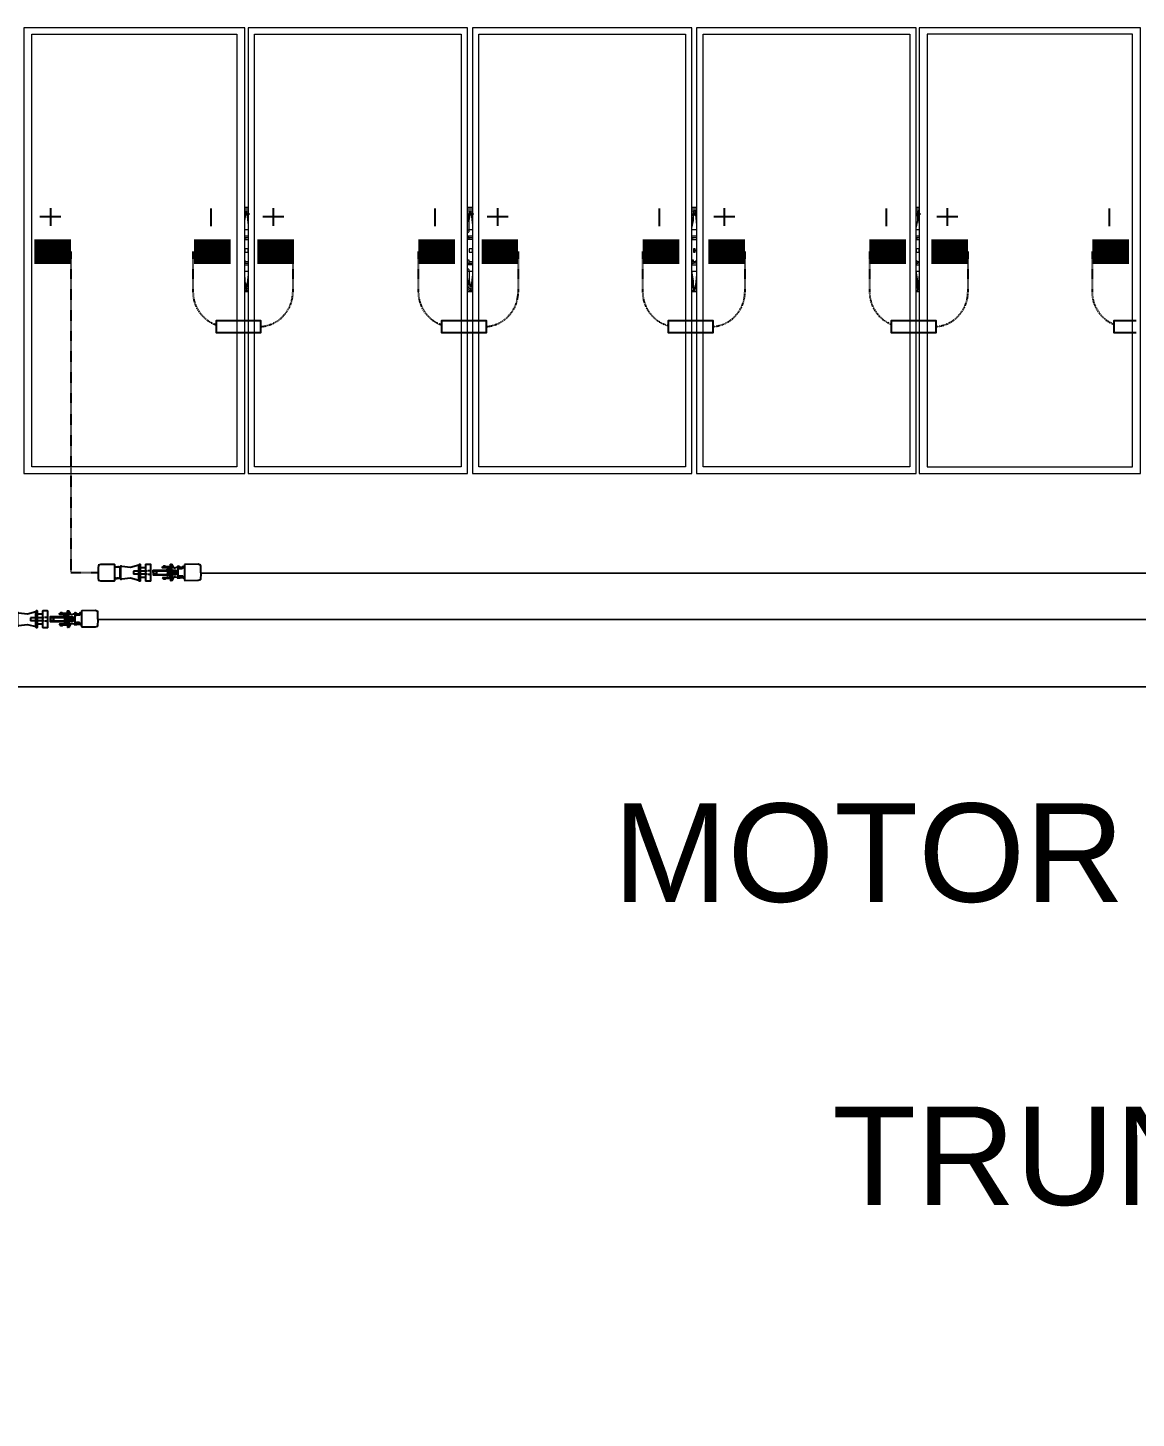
# Model space of a CAD drawing. Header units: feet. Extents: x -9903 to 12307, y -41 to 4121.
# Drawn here: x 1321.9 to 1547.2, y 3472.6 to 3755.2 of the extents above; entities that cross this region are included whole.
import ezdxf
from ezdxf import colors
from ezdxf.entities.mleader import LeaderData, LeaderLine
from ezdxf.lldxf.tags import DXFTag
from ezdxf.math import Vec2, Vec3

# ---------------------------------------------------------------- set-up
doc = ezdxf.new("R2010")
doc.units = ezdxf.units.FT
doc.header["$MEASUREMENT"] = 0
doc.linetypes.add('HIDDEN', pattern=[0.375, 0.25, -0.125])
for name, color, linetype in [('E-HARN-COMP', 8, 'Continuous'), ('E-TRNK-CABL-NEG', 6, 'HIDDEN'), ('E-TRUNK-CABLE-POS', 6, 'HIDDEN'), ('G-ANNO-TEXT', 1, 'Continuous'), ('Polarity-Text', 7, 'Continuous'), ('PV-DC-CABL-UG+', 5, 'DC+'), ('PV-DC-CABL-UG-', 10, 'DC-')]:
    doc.layers.add(name, color=color, linetype=linetype)
doc.styles.add('NEI-A', font='arial.ttf')
tags = doc.linetypes.add('DC+', pattern='A,0.176989,-0.049113,["DC+",NEI-A,S=0.1,R=0,X=0,Y=-0.05],-0.049113,-0.250887,0.176989', length=0.703091).pattern_tags.tags
tags[6] = DXFTag(74, 10)
tags = doc.linetypes.add('DC-', pattern='A,0.176989,-0.049113,["DC-",NEI-A,S=0.1,R=0,X=0,Y=-0.05],-0.049113,-0.250887,0.176989', length=0.703091).pattern_tags.tags
tags[6] = DXFTag(74, 10)

# ---------------------------------------------------------------- blocks, each defined once
blk = doc.blocks.new('A$C4742fff2')
at = {"lineweight": 5}
for points in [[(6.4864, 0.4666), (6.2547, 0.4666), (6.2547, 0), (6.4864, 0)], [(6.7197, 0.4666), (6.4897, 0.4666), (6.4897, 0), (6.7197, 0)], [(6.9547, 0.4666), (6.7247, 0.4666), (6.7247, 0), (6.9547, 0)], [(6.9597, 0), (7.1897, 0), (7.1897, 0.4666), (6.9597, 0.4666)], [(7.193, 0), (7.4247, 0), (7.4247, 0.4666), (7.193, 0.4666)], [(6.2631, 0.46), (6.4781, 0.46), (6.4781, 0.0067), (6.2631, 0.0067)], [(6.4964, 0.46), (6.7131, 0.46), (6.7131, 0.0067), (6.4964, 0.0067)], [(6.7314, 0.46), (6.9481, 0.46), (6.9481, 0.0067), (6.7314, 0.0067)], [(6.9664, 0.46), (7.183, 0.46), (7.183, 0.0067), (6.9664, 0.0067)], [(7.4164, 0.0067), (7.4164, 0.46), (7.2014, 0.46), (7.2014, 0.0067)], [(6.4881, 0.235), (6.4864, 0.235), (6.4864, 0.2317), (6.4897, 0.2317), (6.4897, 0.2333), (6.4897, 0.235)], [(6.7231, 0.235), (6.7214, 0.235), (6.7214, 0.2317), (6.7247, 0.2317), (6.7247, 0.2333), (6.7247, 0.235)], [(6.9581, 0.235), (6.9564, 0.235), (6.9564, 0.2317), (6.9581, 0.2317), (6.9581, 0.2333), (6.9597, 0.2333), (6.9581, 0.2333)], [(7.1914, 0.235), (7.1897, 0.235), (7.1897, 0.2317), (7.193, 0.2317), (7.193, 0.2333), (7.193, 0.235)]]:
    blk.add_lwpolyline(points, close=True, dxfattribs=at)
for points in [[(6.4897, 0.2783), (6.4864, 0.2783)], [(6.7247, 0.2783), (6.7197, 0.2783)], [(6.9597, 0.2783), (6.9547, 0.2783)], [(7.193, 0.2783), (7.1897, 0.2783)], [(6.4864, 0.27), (6.4864, 0.2717), (6.4864, 0.2733), (6.4881, 0.2733), (6.4881, 0.275), (6.4897, 0.275)], [(6.4881, 0.255), (6.4864, 0.255), (6.4864, 0.265), (6.4881, 0.275)], [(6.4881, 0.27), (6.4881, 0.2733)], [(6.7197, 0.255), (6.7214, 0.255), (6.7214, 0.265), (6.7231, 0.275)], [(6.7214, 0.27), (6.7214, 0.2717), (6.7214, 0.2733), (6.7231, 0.275), (6.7247, 0.275)], [(6.7231, 0.27), (6.7231, 0.2733)], [(6.9597, 0.275), (6.9581, 0.275), (6.9564, 0.275), (6.9564, 0.2717), (6.9547, 0.27)], [(6.9564, 0.255), (6.9547, 0.255), (6.9547, 0.2567), (6.9564, 0.265), (6.9564, 0.275), (6.9581, 0.275)], [(6.9581, 0.27), (6.9581, 0.2733)], [(7.1914, 0.255), (7.1897, 0.255), (7.1897, 0.2567), (7.1914, 0.265), (7.1914, 0.275), (7.193, 0.275), (7.1914, 0.275), (7.1914, 0.2733), (7.1897, 0.2717), (7.1897, 0.27)], [(7.193, 0.27), (7.193, 0.2733)], [(6.4881, 0.2483), (6.4864, 0.2483), (6.4864, 0.255)], [(6.4897, 0.2483), (6.4864, 0.2483)], [(6.7247, 0.2483), (6.7214, 0.2483), (6.7197, 0.2483), (6.7197, 0.2517), (6.7214, 0.2533), (6.7214, 0.255)], [(6.7197, 0.2483), (6.7214, 0.2483)], [(6.9564, 0.2483), (6.9547, 0.2483), (6.9547, 0.255)], [(6.9597, 0.2483), (6.9547, 0.2483)], [(7.1914, 0.2483), (7.1897, 0.2483), (7.1897, 0.255)], [(7.193, 0.2483), (7.1897, 0.2483)], [(6.4897, 0.2467), (6.4864, 0.2467), (6.4881, 0.2467)], [(6.4864, 0.2467), (6.4864, 0.245), (6.4897, 0.245)], [(6.7247, 0.2467), (6.7214, 0.2467), (6.7197, 0.2467)], [(6.7247, 0.245), (6.7214, 0.245), (6.7197, 0.245)], [(6.7214, 0.245), (6.7214, 0.2467)], [(6.9597, 0.2467), (6.9547, 0.2467), (6.9564, 0.2467)], [(6.9547, 0.2467), (6.9547, 0.245), (6.9597, 0.245)], [(7.193, 0.2467), (7.1897, 0.2467), (7.1914, 0.2467)], [(7.1897, 0.2467), (7.1897, 0.245), (7.193, 0.245)], [(6.4897, 0.2233), (6.4897, 0.2217), (6.4864, 0.2217), (6.4864, 0.2233), (6.4864, 0.22)], [(6.4897, 0.1933), (6.4881, 0.1933), (6.4881, 0.195), (6.4864, 0.2017), (6.4864, 0.2117), (6.4864, 0.2183), (6.4864, 0.22), (6.4897, 0.22)], [(6.7247, 0.2233), (6.7247, 0.2217), (6.7214, 0.2217), (6.7214, 0.2233), (6.7197, 0.2233)], [(6.7214, 0.2117), (6.7214, 0.2133), (6.7197, 0.215), (6.7197, 0.2183), (6.7197, 0.22), (6.7214, 0.22), (6.7247, 0.22)], [(6.7214, 0.22), (6.7214, 0.2233)], [(6.9597, 0.2233), (6.9581, 0.2217), (6.9564, 0.2217), (6.9564, 0.2233), (6.9547, 0.2233), (6.9547, 0.22), (6.9547, 0.2183)], [(6.9597, 0.22), (6.9547, 0.22), (6.9564, 0.22)], [(7.193, 0.2233), (7.193, 0.2217), (7.1914, 0.2217), (7.1897, 0.2233), (7.1897, 0.22), (7.1897, 0.2183)], [(7.193, 0.22), (7.1897, 0.22), (7.1914, 0.22)], [(6.4864, 0.2183), (6.4897, 0.2183)], [(6.7247, 0.2183), (6.7214, 0.2183), (6.7197, 0.2183)], [(6.7197, 0.2117), (6.7214, 0.2117), (6.7214, 0.2017), (6.7231, 0.195), (6.7231, 0.1933), (6.7247, 0.1933)], [(6.9581, 0.1933), (6.9564, 0.1933), (6.9564, 0.2017), (6.9547, 0.2117), (6.9547, 0.2183), (6.9597, 0.2183)], [(7.1897, 0.1983), (7.1897, 0.195), (7.1914, 0.1933), (7.1914, 0.1917), (7.1914, 0.1933), (7.1914, 0.2017), (7.1897, 0.2117), (7.1897, 0.2183), (7.193, 0.2183)], [(6.4881, 0.1917), (6.4881, 0.1933), (6.4864, 0.1933), (6.4864, 0.195), (6.4864, 0.1983)], [(6.4897, 0.19), (6.4864, 0.19)], [(6.4881, 0.1967), (6.4881, 0.1933), (6.4881, 0.1917), (6.4897, 0.1917)], [(6.7247, 0.19), (6.7197, 0.19)], [(6.7231, 0.1917), (6.7231, 0.1933), (6.7214, 0.1933), (6.7214, 0.195), (6.7214, 0.1983)], [(6.7231, 0.1967), (6.7231, 0.1933), (6.7231, 0.1917), (6.7247, 0.1917)], [(6.9547, 0.1983), (6.9564, 0.195), (6.9564, 0.1917), (6.9581, 0.1917), (6.9581, 0.1933), (6.9581, 0.1967)], [(6.9597, 0.19), (6.9547, 0.19)], [(7.193, 0.19), (7.1897, 0.19)], [(7.1914, 0.1933), (7.193, 0.1933), (7.193, 0.1967)]]:
    blk.add_lwpolyline(points, dxfattribs=at)
at = {"color": 8, "lineweight": 5, "true_color": 0x808080}
for points in [[(6.4897, 0.2767), (6.4864, 0.2767)], [(6.4864, 0.2733), (6.4864, 0.275), (6.4881, 0.275), (6.4897, 0.26)], [(6.4864, 0.2633), (6.4864, 0.2717), (6.4881, 0.2717)], [(6.4864, 0.2667), (6.4864, 0.27)], [(6.4881, 0.2733), (6.4881, 0.2733)], [(6.4897, 0.2717), (6.4897, 0.27), (6.4897, 0.2717), (6.4914, 0.2717)], [(6.7247, 0.2767), (6.7197, 0.2767)], [(6.7197, 0.2733), (6.7197, 0.275), (6.7231, 0.275), (6.7247, 0.26)], [(6.7197, 0.2717), (6.7214, 0.2717), (6.7214, 0.27), (6.7197, 0.2633)], [(6.7197, 0.2667), (6.7197, 0.2683), (6.7214, 0.27), (6.7197, 0.27)], [(6.7231, 0.2733), (6.7231, 0.2733)], [(6.7247, 0.2717), (6.7247, 0.27), (6.7247, 0.2717), (6.7264, 0.2717)], [(6.9597, 0.2767), (6.9547, 0.2767)], [(6.9547, 0.2733), (6.9547, 0.275), (6.9564, 0.275)], [(6.9547, 0.2717), (6.9564, 0.2717), (6.9564, 0.27), (6.9547, 0.2633)], [(6.9547, 0.2667), (6.9547, 0.27), (6.9564, 0.27)], [(6.9581, 0.275), (6.9597, 0.26)], [(6.9581, 0.2733), (6.9581, 0.2733)], [(6.9597, 0.2717), (6.9597, 0.2717)], [(7.193, 0.2767), (7.1897, 0.2767)], [(7.1897, 0.2733), (7.1897, 0.275), (7.1914, 0.275), (7.193, 0.26)], [(7.1897, 0.2633), (7.1897, 0.2717), (7.1914, 0.2717)], [(7.1897, 0.2667), (7.1897, 0.27), (7.1914, 0.27)], [(7.193, 0.2733), (7.193, 0.2733)], [(7.193, 0.2717), (7.193, 0.27), (7.193, 0.2717), (7.1947, 0.2717)], [(6.4897, 0.255), (6.4864, 0.255)], [(6.7247, 0.255), (6.7214, 0.255)], [(6.9597, 0.255), (6.9547, 0.255)], [(7.193, 0.255), (7.1897, 0.255)], [(6.4864, 0.2117), (6.4897, 0.2117)], [(6.4864, 0.205), (6.4864, 0.195), (6.4881, 0.195)], [(6.4897, 0.2083), (6.4881, 0.1933)], [(6.7197, 0.195), (6.7214, 0.195), (6.7214, 0.1967), (6.7197, 0.205)], [(6.7214, 0.2117), (6.7247, 0.2117)], [(6.7247, 0.2083), (6.7231, 0.1933)], [(6.9547, 0.2117), (6.9597, 0.2117)], [(6.9547, 0.195), (6.9564, 0.195), (6.9564, 0.1967), (6.9547, 0.205)], [(6.9597, 0.2083), (6.9581, 0.1933)], [(7.1897, 0.2117), (7.193, 0.2117)], [(7.1897, 0.205), (7.1897, 0.195), (7.1914, 0.195)], [(7.193, 0.2083), (7.1914, 0.1933)], [(6.4881, 0.1983), (6.4864, 0.1983), (6.4864, 0.2)], [(6.4881, 0.1917), (6.4864, 0.1917), (6.4864, 0.1933)], [(6.4897, 0.19), (6.4864, 0.19)], [(6.4881, 0.1933), (6.4881, 0.1933)], [(6.4897, 0.1983), (6.4897, 0.195), (6.4897, 0.1967)], [(6.7197, 0.1983), (6.7214, 0.1983), (6.7197, 0.1983), (6.7197, 0.2)], [(6.7231, 0.1917), (6.7214, 0.1917), (6.7197, 0.1933)], [(6.7247, 0.19), (6.7197, 0.19)], [(6.7231, 0.1933), (6.7231, 0.1933)], [(6.7247, 0.1983), (6.7247, 0.195), (6.7247, 0.1967)], [(6.9564, 0.1983), (6.9547, 0.1983), (6.9547, 0.2)], [(6.9564, 0.1917), (6.9547, 0.1917), (6.9547, 0.1933)], [(6.9597, 0.19), (6.9547, 0.19)], [(6.9597, 0.1967), (6.9581, 0.195), (6.9597, 0.1983)], [(6.9581, 0.195), (6.9581, 0.195)], [(6.9581, 0.1933), (6.9581, 0.1933)], [(7.1914, 0.1983), (7.1897, 0.1983), (7.1897, 0.2)], [(7.1914, 0.1917), (7.1897, 0.1917), (7.1897, 0.1933)], [(7.193, 0.19), (7.1897, 0.19)], [(7.193, 0.1983), (7.193, 0.195), (7.193, 0.1967)], [(7.193, 0.1933), (7.193, 0.1933)]]:
    blk.add_lwpolyline(points, dxfattribs=at)
blk.add_lwpolyline([(6.9581, 0.2717), (6.9597, 0.27)], close=True, dxfattribs=at)
blk = doc.blocks.new('A$C2C7A52CE')
at = {"layer": 'E-HARN-COMP'}
for p, q in [((-0.496, 0.086, 0.079), (-0.494, 0.085, 0.079)), ((-0.496, -0.086, 0.079), (-0.494, -0.085, 0.079))]:
    blk.add_line(p, q, dxfattribs=at)
for points, elevation in [([(-0.634, -0.1), (-0.636, -0.098), (-0.636, 0.098), (-0.634, 0.1), (-0.576, 0.1), (-0.573, 0.097), (-0.573, -0.097), (-0.576, -0.1), (-0.634, -0.1)], -0.033), ([(-0.634, 0.031), (-0.629, 0.031), (-0.629, 0.022), (-0.598, 0.022)], 0.079), ([(-0.573, 0.062), (-0.571, 0.06), (-0.515, 0.06), (-0.512, 0.062)], 0.015), ([(-0.509, -0.1), (-0.512, -0.097), (-0.512, 0.097), (-0.509, 0.1), (-0.496, 0.1), (-0.496, -0.1), (-0.509, -0.1)], -0.033), ([(-0.493, 0.097), (-0.493, 0.093), (-0.491, 0.089), (-0.389, 0.062), (-0.284, 0.075), (-0.281, 0.078), (-0.27, 0.078), (-0.27, -0.078), (-0.281, -0.078), (-0.284, -0.075), (-0.389, -0.062), (-0.491, -0.089), (-0.493, -0.097), (-0.493, 0.097)], -0.033), ([(-0.27, -0.078), (-0.267, -0.075), (-0.267, 0.075), (-0.27, 0.078)], -0.033), ([(-0.267, 0.069), (-0.263, 0.065), (-0.246, 0.065), (-0.246, 0.072), (-0.237, 0.072), (-0.237, 0.065), (-0.222, 0.065), (-0.218, 0.072), (-0.216, 0.072), (-0.212, 0.065), (-0.209, 0.065), (-0.204, 0.072), (-0.203, 0.072)], 0.079), ([(-0.003, -0.087), (-0.006, -0.091), (-0.033, -0.1), (-0.141, -0.1), (-0.198, -0.098), (-0.203, -0.095), (-0.203, 0.094), (-0.198, 0.098), (-0.141, 0.1), (-0.034, 0.1), (-0.006, 0.09), (-0.003, 0.087), (0, 0.059), (0, 0.002), (-0.002, -0.07), (-0.003, -0.087)], -0.024), ([(-0.634, -0.031), (-0.629, -0.031), (-0.629, -0.022), (-0.598, -0.022)], 0.079), ([(-0.573, -0.063), (-0.571, -0.06), (-0.515, -0.06), (-0.512, -0.063)], 0.015), ([(-0.267, -0.069), (-0.263, -0.065), (-0.246, -0.065), (-0.246, -0.072), (-0.237, -0.072), (-0.237, -0.065), (-0.229, -0.065), (-0.225, -0.073), (-0.223, -0.073), (-0.218, -0.065), (-0.215, -0.065), (-0.211, -0.073), (-0.209, -0.073), (-0.205, -0.065), (-0.203, -0.065)], -0.039)]:
    blk.add_lwpolyline(points, dxfattribs=dict(at, elevation=elevation))
for points in [[(-0.59, 0.018), (-0.426, 0.018)], [(-0.426, 0.018), (-0.426, -0.018)], [(-0.59, -0.018), (-0.426, -0.018)]]:
    blk.add_lwpolyline(points, dxfattribs=at)
blk = doc.blocks.new('A$C084F4888')
at = {"layer": 'E-HARN-COMP'}
for p, q in [((0.523, 0.021, 0.006), (0.415, 0.021, 0.006)), ((0.54, 0.017, 0.006), (0.568, 0.017, 0.006)), ((0.523, -0.021, 0.006), (0.415, -0.021, 0.006)), ((0.54, -0.017, 0.006), (0.568, -0.017, 0.006))]:
    blk.add_line(p, q, dxfattribs=at)
for points, elevation in [([(0.196, -0.096), (0.2, -0.092), (0.2, 0.092), (0.196, 0.097), (0.034, 0.098), (0.006, 0.089), (0.003, 0.086), (0.001, 0.071), (0, 0.031), (0, -0.01), (0.001, -0.072), (0.003, -0.086), (0.033, -0.098), (0.196, -0.096)], -0.011), ([(0.2, 0.068), (0.202, 0.064), (0.203, 0.062), (0.203, 0.056), (0.204, 0.056), (0.205, 0.062), (0.205, 0.064), (0.209, 0.072), (0.212, 0.072), (0.216, 0.064), (0.217, 0.056), (0.22, 0.056)], 0.053), ([(0.275, 0.077), (0.275, -0.077), (0.277, -0.074), (0.277, -0.063), (0.282, -0.059), (0.294, -0.059), (0.314, -0.052), (0.322, -0.052), (0.326, -0.054), (0.351, -0.097), (0.353, -0.098), (0.353, 0.098), (0.35, 0.096), (0.326, 0.054), (0.322, 0.052), (0.314, 0.052), (0.294, 0.059), (0.282, 0.059), (0.277, 0.063), (0.277, 0.074), (0.275, 0.077)], 0), ([(0.353, 0.086), (0.366, 0.086)], 0.004), ([(0.466, 0.063), (0.466, 0.065), (0.457, 0.073), (0.45, 0.076), (0.431, 0.076), (0.433, 0.07), (0.373, 0.07), (0.369, 0.075), (0.369, 0.096), (0.366, 0.098), (0.366, -0.098), (0.369, -0.096), (0.369, -0.075), (0.373, -0.07), (0.433, -0.07), (0.431, -0.076), (0.45, -0.076), (0.457, -0.073), (0.466, -0.065), (0.466, -0.063), (0.464, -0.062), (0.373, -0.059), (0.369, -0.055), (0.369, -0.044), (0.371, -0.042), (0.371, 0.042), (0.369, 0.044), (0.369, 0.055), (0.373, 0.059)], 0.027), ([(0.373, 0.059), (0.464, 0.062), (0.466, 0.063)], 0.027), ([(0.2, -0.067), (0.203, -0.072), (0.205, -0.072), (0.209, -0.064), (0.212, -0.064), (0.216, -0.072), (0.218, -0.072), (0.223, -0.064), (0.223, -0.062)], 0.006), ([(0.353, -0.086), (0.366, -0.086)], 0.004)]:
    blk.add_lwpolyline(points, dxfattribs=dict(at, elevation=elevation))
for points in [[(0.266, 0.077), (0.264, 0.074), (0.264, 0.067), (0.259, 0.062), (0.252, 0.062), (0.252, 0.064), (0.227, 0.064), (0.227, 0.062), (0.226, 0.062), (0.222, 0.062), (0.22, 0.06), (0.22, 0.05), (0.221, 0.047), (0.223, 0.045), (0.226, 0.044), (0.26, 0.044), (0.263, 0.045), (0.264, 0.048), (0.264, 0.067)], [(0.371, 0.037), (0.38, 0.037)], [(0.38, -0.042), (0.38, 0.042), (0.381, 0.041), (0.381, -0.041), (0.38, -0.042)], [(0.382, 0.035), (0.385, 0.034), (0.385, -0.034), (0.382, -0.035), (0.382, 0.035), (0.381, 0.039)], [(0.385, 0.029), (0.392, 0.029)], [(0.397, 0.039), (0.396, 0.035), (0.392, 0.034), (0.392, -0.034), (0.396, -0.035), (0.396, 0.035)], [(0.398, 0.042), (0.397, 0.041), (0.397, -0.041), (0.398, -0.042), (0.398, 0.042)], [(0.398, 0.037), (0.403, 0.037)], [(0.403, 0.042), (0.406, 0.041), (0.41, 0.038), (0.41, 0.034), (0.414, 0.032), (0.573, 0.032), (0.574, 0.031), (0.575, 0.024), (0.575, -0.024), (0.575, -0.03), (0.573, -0.032), (0.414, -0.032), (0.41, -0.038), (0.406, -0.041), (0.405, -0.042), (0.403, -0.042), (0.403, 0.042)], [(0.537, 0.024), (0.538, 0.022), (0.538, -0.022), (0.537, -0.024), (0.537, 0.024)], [(0.575, 0.024), (0.57, 0.019), (0.57, -0.019), (0.575, -0.024)], [(0.266, -0.077), (0.264, -0.074), (0.264, -0.067), (0.259, -0.062), (0.252, -0.062), (0.252, -0.064), (0.227, -0.064), (0.227, -0.062), (0.226, -0.062), (0.222, -0.062), (0.22, -0.06), (0.22, -0.05), (0.221, -0.047), (0.223, -0.045), (0.226, -0.044), (0.26, -0.044), (0.263, -0.045), (0.264, -0.048), (0.264, -0.067)], [(0.371, -0.037), (0.38, -0.037)], [(0.381, -0.039), (0.382, -0.035)], [(0.385, -0.029), (0.392, -0.029)], [(0.396, -0.035), (0.397, -0.039)], [(0.398, -0.037), (0.403, -0.037)]]:
    blk.add_lwpolyline(points, dxfattribs=at)
at = {"layer": 'E-HARN-COMP', "elevation": 0.063}
blk.add_lwpolyline([(0.351, 0.024), (0.299, 0.024), (0.299, -0.024), (0.351, -0.024)], close=True, dxfattribs=at)
at = {"layer": 'E-HARN-COMP'}
blk.add_circle((0.318, 0, 0.052), 0.0136, dxfattribs=at)

msp = doc.modelspace()

# ---------------------------------------------------------------- linework, layer by layer
at = {"layer": 'E-HARN-COMP', "const_width": 5}
for points in [[(1323.2, 3709.71), (1330.65, 3709.71)], [(1355.68, 3709.71), (1363.13, 3709.71)], [(1368.52, 3709.71), (1375.97, 3709.71)], [(1401.28, 3709.71), (1408.73, 3709.71)], [(1414.13, 3709.71), (1421.58, 3709.71)], [(1446.89, 3709.71), (1454.34, 3709.71)], [(1460.23, 3709.71), (1467.68, 3709.71)], [(1492.98, 3709.71), (1500.44, 3709.71)], [(1505.57, 3709.71), (1513.03, 3709.71)], [(1538.33, 3709.71), (1545.79, 3709.71)]]:
    msp.add_lwpolyline(points, dxfattribs=at)
at = {"layer": 'E-HARN-COMP'}
for points in [[(1364.73, 3695.62), (1360.17, 3695.62), (1360.17, 3693.3), (1364.73, 3693.3)], [(1364.73, 3693.3), (1369.29, 3693.3), (1369.29, 3695.62), (1364.73, 3695.62)], [(1410.55, 3695.62), (1405.98, 3695.62), (1405.98, 3693.3), (1410.55, 3693.3)], [(1410.55, 3693.3), (1415.11, 3693.3), (1415.11, 3695.62), (1410.55, 3695.62)], [(1456.64, 3695.62), (1452.08, 3695.62), (1452.08, 3693.3), (1456.64, 3693.3)], [(1456.64, 3693.3), (1461.21, 3693.3), (1461.21, 3695.62), (1456.64, 3695.62)], [(1501.99, 3695.62), (1497.43, 3695.62), (1497.43, 3693.3), (1501.99, 3693.3)], [(1501.99, 3693.3), (1506.56, 3693.3), (1506.56, 3695.62), (1501.99, 3695.62)], [(1547.24, 3695.62), (1542.68, 3695.62), (1542.68, 3693.3), (1547.24, 3693.3)]]:
    msp.add_lwpolyline(points, dxfattribs=at)
at = {"layer": 'E-TRNK-CABL-NEG', "ltscale": 0.1}
for points in [[(1355.46, 3709.71), (1355.46, 3701.47, 0.318747), (1360.17, 3694.84, 0.318747)], [(1401.28, 3709.71), (1401.28, 3701.47, 0.318747), (1405.98, 3694.84, 0.318747)], [(1446.89, 3709.71), (1446.89, 3701.47, 0.338726), (1452.07, 3694.69, 0.338726)], [(1493.03, 3709.71), (1493.03, 3701.47, 0.305811), (1497.43, 3694.96, 0.305811)], [(1538.28, 3709.71), (1538.28, 3701.47, 0.305811), (1542.68, 3694.96, 0.305811)]]:
    msp.add_lwpolyline(points, format="xyb", dxfattribs=at)
at = {"layer": 'E-TRUNK-CABLE-POS', "ltscale": 0.1}
msp.add_lwpolyline([(1330.66, 3709.71), (1330.66, 3644.5), (1336.18, 3644.5)], dxfattribs=at)
for points in [[(1375.77, 3709.71), (1375.77, 3701.47, -0.391396), (1369.29, 3694.47, -0.391396)], [(1421.58, 3709.71), (1421.58, 3701.47, -0.391396), (1415.11, 3694.47, -0.391396)], [(1467.68, 3709.71), (1467.68, 3701.47, -0.391396), (1461.21, 3694.47, -0.391396)], [(1513.03, 3709.71), (1513.03, 3701.47, -0.391396), (1506.56, 3694.47, -0.391396)]]:
    msp.add_lwpolyline(points, format="xyb", dxfattribs=at)
at = {"layer": 'Polarity-Text'}
for p, q in [((1326.46, 3718.56), (1326.46, 3714.94)), ((1359.08, 3718.49), (1359.08, 3714.87)), ((1371.78, 3718.56), (1371.78, 3714.94)), ((1404.67, 3718.49), (1404.67, 3714.87)), ((1417.39, 3718.56), (1417.39, 3714.94)), ((1450.28, 3718.49), (1450.28, 3714.87)), ((1463.49, 3718.56), (1463.49, 3714.94)), ((1496.38, 3718.49), (1496.38, 3714.87)), ((1508.84, 3718.56), (1508.84, 3714.94)), ((1541.73, 3718.49), (1541.73, 3714.87)), ((1328.6, 3716.75), (1324.32, 3716.75)), ((1373.92, 3716.75), (1369.64, 3716.75)), ((1419.53, 3716.75), (1415.25, 3716.75)), ((1465.62, 3716.75), (1461.35, 3716.75)), ((1510.97, 3716.75), (1506.7, 3716.75))]:
    msp.add_line(p, q, dxfattribs=at)
at = {"layer": 'PV-DC-CABL-UG+', "ltscale": 0.6}
msp.add_lwpolyline([(1336.15, 3634.92), (2039.54, 3635.08), (2039.54, 3632.69)], dxfattribs=at)
at = {"layer": 'PV-DC-CABL-UG-', "ltscale": 0.6}
for points in [[(1357.09, 3644.39), (2051.79, 3644.5), (2051.79, 3624.22)], [(145.88, 3621.38), (2048.84, 3621.28)]]:
    msp.add_lwpolyline(points, dxfattribs=at)

# ---------------------------------------------------------------- block references
at = {"xscale": 194.04614304, "yscale": 194.04614304, "zscale": 194.04614304}
msp.add_blockref('A$C4742fff2', (107.36, 3664.64), dxfattribs=at)
at = {"layer": 'E-HARN-COMP', "xscale": -16.84716062325401, "yscale": 16.84716062325401, "zscale": 16.84716062325401}
for p in [(1336.18, 3644.47, 0.4), (1315.23, 3635, 0.4)]:
    msp.add_blockref('A$C2C7A52CE', p, dxfattribs=at)
at = {"layer": 'E-HARN-COMP', "xscale": 16.84716062325401, "yscale": 16.84716062325401, "zscale": 16.84716062325401, "rotation": 180.6156573093305}
for p in [(1357.09, 3644.57, -0.15), (1357.09, 3644.57, -0.15), (1336.15, 3635.1, -0.15), (1336.15, 3635.1, -0.15)]:
    msp.add_blockref('A$C084F4888', p, dxfattribs=at)

# ---------------------------------------------------------------- next in the draw order: leaders
at = {"layer": 'G-ANNO-TEXT'}
ml = msp.add_multileader_mtext('Standard', dxfattribs=at)
ml.set_content('TRUNK BUS OVERMOLDED CONNECTION (TYP.)', color=256, style='NEI-A')
ml.set_leader_properties()
ml.build(insert=Vec2(0, 0))
ml.multileader.update_dxf_attribs({"dogleg_length": 0.36, "arrow_head_size": 22.51})
ctx = ml.context
ctx.base_point, ctx.char_height, ctx.arrow_head_size, ctx.landing_gap_size, ctx.plane_origin = Vec3(1464.49, 3523.04, -22.9), 20, 22.51, 23.05, Vec3(9550.68, -2048.83, -22.9)
ctx.text_align_type = 2
notes = []
notes.append((ctx, [(1, (1, 1, 0), (1922.47, 3523.04, -22.9), (-1, 0), 46.1, [(1, [(2036.81, 3628.17, -22.9)], 0, [])])]))
ctx.mtext.insert, ctx.mtext.width, ctx.mtext.alignment, ctx.mtext.flow_direction = Vec3(1853.32, 3535.98, -22.9), 381.8752, 3, 5
ctx.mtext.has_bg_fill, ctx.mtext.bg_color, ctx.mtext.bg_scale_factor, ctx.mtext.bg_transparency, ctx.mtext.use_window_bg_color = 1, -1073741824, 1.5, 0, 1
for ctx, leaders in notes:
    for number, flags, end, landing, length, lines in leaders:
        leader = LeaderData()
        leader.index, (leader.has_last_leader_line, leader.has_dogleg_vector, leader.attachment_direction) = number, flags
        leader.last_leader_point, leader.dogleg_vector, leader.dogleg_length = Vec3(end), Vec3(landing), length
        for number, points, colour, breaks in lines:
            line = LeaderLine()
            line.index, line.vertices, line.color, line.breaks = number, Vec3.list(points), colors.encode_raw_color(colour), breaks
            leader.lines.append(line)
        ctx.leaders.append(leader)

# ---------------------------------------------------------------- next in the draw order: leaders
ml = msp.add_multileader_mtext('Standard', dxfattribs=at)
ml.set_content('MOTOR GAP STRING JUMPER', color=256, style='NEI-A')
ml.set_leader_properties()
ml.build(insert=Vec2(0, 0))
ml.multileader.update_dxf_attribs({"dogleg_length": 0.36, "arrow_head_size": 22.51})
ctx = ml.context
ctx.base_point, ctx.char_height, ctx.arrow_head_size, ctx.landing_gap_size, ctx.plane_origin = Vec3(1420.19, 3587.4, -22.9), 20, 22.51, 23.05, Vec3(9628.08, -1861.51, -22.9)
ctx.text_align_type = 2
notes = []
notes.append((ctx, [(1, (1, 1, 0), (1916.66, 3587.4, -22.9), (-1, 0), 46.1, [(0, [(2011.5, 3730.29, -22.9)], 0, [])])]))
ctx.mtext.insert, ctx.mtext.width, ctx.mtext.alignment, ctx.mtext.flow_direction = Vec3(1847.51, 3597.57, -22.9), 406.5438, 3, 5
ctx.mtext.has_bg_fill, ctx.mtext.bg_color, ctx.mtext.bg_scale_factor, ctx.mtext.bg_transparency, ctx.mtext.use_window_bg_color = 1, -1073741824, 1.5, 0, 1
for ctx, leaders in notes:
    for number, flags, end, landing, length, lines in leaders:
        leader = LeaderData()
        leader.index, (leader.has_last_leader_line, leader.has_dogleg_vector, leader.attachment_direction) = number, flags
        leader.last_leader_point, leader.dogleg_vector, leader.dogleg_length = Vec3(end), Vec3(landing), length
        for number, points, colour, breaks in lines:
            line = LeaderLine()
            line.index, line.vertices, line.color, line.breaks = number, Vec3.list(points), colors.encode_raw_color(colour), breaks
            leader.lines.append(line)
        ctx.leaders.append(leader)

doc.saveas('drawing.dxf')
